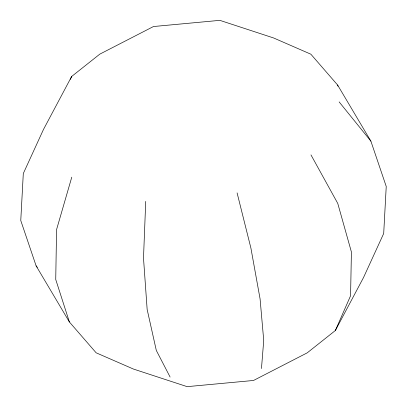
<?xml version="1.0" encoding="UTF-8"?>
<svg xmlns="http://www.w3.org/2000/svg" width="407" height="407" viewBox="0 0 407 407"><rect width="100%" height="100%" fill="white"/><g stroke="black" fill="none" stroke-linecap="round" stroke-linejoin="round"><path stroke-width="0.61" d="M145.726 201.409L143.503 258.109L147.151 309.462L156.313 350.442L170.101 377.04M261.467 368.528L263.726 340.44L260.088 298.942L250.91 248.102L237.093 192.898M71.774 177.177L56.563 229.619L55.739 279.507L69.378 321.957L96.144 352.808L133.42 369.042L187.149 386.65L253.53 380.469L307.209 352.854L335.348 330.525L363.522 277.543L383.699 233.481L386.233 186.477L370.884 141.143L337.622 85.043L310.856 54.192L273.58 37.958L219.851 20.35L153.47 26.531L99.791 54.146L71.652 76.475L43.478 129.457L23.301 173.519L20.767 220.523L36.116 265.857L69.378 321.957M70.386 79.37L71.652 76.475M335.348 330.525L350.575 295.762L351.409 251.969L337.764 203.429L310.973 154.894M339.148 101.913L370.884 141.143M36.116 265.857L37.307 267.328M337.622 85.043L338.008 86.238"/></g></svg>
